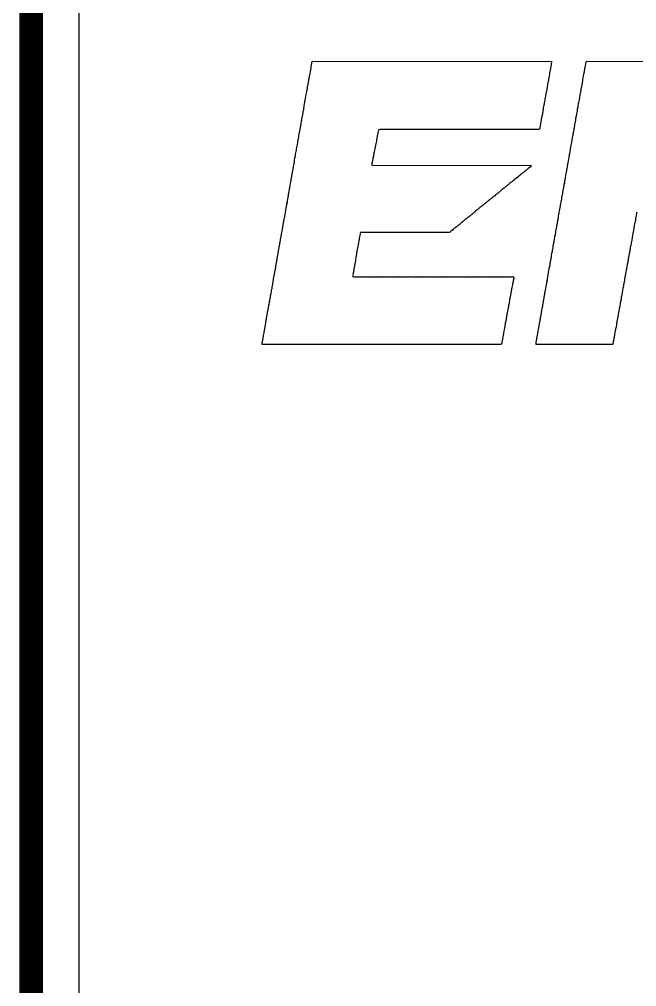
# Model space of a CAD drawing. Header units: inches. Extents: x -0.03 to 9.71, y 0.01 to 4.44.
# Drawn here: x 0.0061 to 0.2022, y 0.3621 to 0.6695 of the extents above; entities that cross this region are included whole.
import ezdxf

# ---------------------------------------------------------------- set-up
doc = ezdxf.new("R2010")
doc.units = ezdxf.units.IN
doc.header["$MEASUREMENT"] = 0
for name, color, linetype in [('Board Outline', 216, 'Continuous'), ('Bottom Layer', 5, 'Continuous'), ('Layer 1', 16, 'Continuous'), ('Layer 2', 76, 'Continuous'), ('Top Layer', 1, 'Continuous'), ('Top Overlay', 2, 'Continuous')]:
    doc.layers.add(name, color=color, linetype=linetype)

msp = doc.modelspace()

# ---------------------------------------------------------------- linework, layer by layer
at = {"layer": 'Board Outline'}
msp.add_lwpolyline([(0.00984, 0.00984, 0.0075, 0.0075, 0), (0.00984, 2.54921, 0.0075, 0.0075, 0)], format="xyseb", dxfattribs=at)
at = {"layer": 'Bottom Layer'}
msp.add_line((0.02514, 0.02514), (0.02514, 0.97638), dxfattribs=at)
at = {"layer": 'Layer 1'}
msp.add_line((0.02514, 0.02514), (0.02514, 0.97638), dxfattribs=at)
at = {"layer": 'Layer 2'}
msp.add_line((0.02514, 0.02514), (0.02514, 0.97638), dxfattribs=at)
at = {"layer": 'Top Layer'}
msp.add_line((0.02514, 0.02514), (0.02514, 0.97638), dxfattribs=at)
at = {"layer": 'Top Overlay'}
for p, q in [((0.09882, 0.65458), (0.09888, 0.65494)), ((0.09888, 0.65494), (0.09894, 0.65518)), ((0.09894, 0.65518), (0.099, 0.65548)), ((0.099, 0.65548), (0.09906, 0.65584)), ((0.09906, 0.65584), (0.09912, 0.65608)), ((0.09912, 0.65608), (0.09924, 0.6562)), ((0.09924, 0.6562), (0.17512, 0.65614)), ((0.17503, 0.65491), (0.17494, 0.65458)), ((0.17509, 0.65551), (0.17503, 0.65491)), ((0.17515, 0.65569), (0.17509, 0.65551)), ((0.17512, 0.65614), (0.17515, 0.65569)), ((0.18592, 0.65476), (0.18613, 0.65605)), ((0.18613, 0.65605), (0.18622, 0.65614)), ((0.18622, 0.65614), (0.18646, 0.6562)), ((0.18646, 0.6562), (0.21081, 0.65614)), ((0.09828, 0.65164), (0.09834, 0.65188)), ((0.09834, 0.65188), (0.09843, 0.65215)), ((0.09843, 0.65215), (0.09855, 0.65317)), ((0.09855, 0.65317), (0.09867, 0.65347)), ((0.09867, 0.65347), (0.09876, 0.65404)), ((0.09876, 0.65404), (0.09882, 0.65458)), ((0.17449, 0.65197), (0.17443, 0.65155)), ((0.17455, 0.65257), (0.17449, 0.65197)), ((0.17467, 0.65305), (0.17455, 0.65257)), ((0.17473, 0.65347), (0.17467, 0.65305)), ((0.17479, 0.65365), (0.17473, 0.65347)), ((0.17485, 0.65431), (0.17479, 0.65365)), ((0.17494, 0.65458), (0.17485, 0.65431)), ((0.18535, 0.65131), (0.18544, 0.65224)), ((0.18544, 0.65224), (0.1855, 0.65254)), ((0.1855, 0.65254), (0.18559, 0.65287)), ((0.18559, 0.65287), (0.18565, 0.65311)), ((0.18565, 0.65311), (0.18571, 0.65371)), ((0.18571, 0.65371), (0.18577, 0.65413)), ((0.18577, 0.65413), (0.18583, 0.65437)), ((0.18583, 0.65437), (0.18592, 0.65476)), ((0.09777, 0.64849), (0.09783, 0.64873)), ((0.09783, 0.64873), (0.09804, 0.65014)), ((0.09804, 0.65014), (0.0981, 0.65038)), ((0.0981, 0.65038), (0.09822, 0.6511)), ((0.09822, 0.6511), (0.09828, 0.65164)), ((0.17395, 0.64933), (0.1738, 0.64816)), ((0.1741, 0.64972), (0.17395, 0.64933)), ((0.17416, 0.65026), (0.1741, 0.64972)), ((0.17422, 0.65062), (0.17416, 0.65026)), ((0.17428, 0.65092), (0.17422, 0.65062)), ((0.17437, 0.65131), (0.17428, 0.65092)), ((0.17443, 0.65155), (0.17437, 0.65131)), ((0.18481, 0.64849), (0.18487, 0.64873)), ((0.18487, 0.64873), (0.18496, 0.64942)), ((0.18496, 0.64942), (0.18508, 0.65002)), ((0.18508, 0.65002), (0.18514, 0.65038)), ((0.18514, 0.65038), (0.1852, 0.65092)), ((0.1852, 0.65092), (0.18535, 0.65131)), ((0.09714, 0.64505), (0.09726, 0.64565)), ((0.09726, 0.64565), (0.09732, 0.64601)), ((0.09732, 0.64601), (0.09738, 0.64648)), ((0.09738, 0.64648), (0.09744, 0.64672)), ((0.09744, 0.64672), (0.09753, 0.64699)), ((0.09753, 0.64699), (0.09762, 0.6478)), ((0.09762, 0.6478), (0.09768, 0.64816)), ((0.09768, 0.64816), (0.09777, 0.64849)), ((0.17335, 0.64598), (0.17329, 0.64526)), ((0.17341, 0.64621), (0.17335, 0.64598)), ((0.1735, 0.64648), (0.17341, 0.64621)), ((0.17356, 0.64672), (0.1735, 0.64648)), ((0.17362, 0.6472), (0.17356, 0.64672)), ((0.17374, 0.64792), (0.17362, 0.6472)), ((0.1738, 0.64816), (0.17374, 0.64792)), ((0.18424, 0.64529), (0.1843, 0.64577)), ((0.1843, 0.64577), (0.18436, 0.64612)), ((0.18436, 0.64612), (0.18442, 0.64642)), ((0.18442, 0.64642), (0.18448, 0.64666)), ((0.18448, 0.64666), (0.18454, 0.64696)), ((0.18454, 0.64696), (0.1846, 0.6475)), ((0.1846, 0.6475), (0.18469, 0.64783)), ((0.18469, 0.64783), (0.18475, 0.64807)), ((0.18475, 0.64807), (0.18481, 0.64849)), ((0.0966, 0.64211), (0.09672, 0.64259)), ((0.09672, 0.64259), (0.09678, 0.64307)), ((0.09678, 0.64307), (0.09684, 0.64337)), ((0.09684, 0.64337), (0.09693, 0.6437)), ((0.09693, 0.6437), (0.09705, 0.64442)), ((0.09705, 0.64442), (0.09714, 0.64505)), ((0.17278, 0.64259), (0.17266, 0.64193)), ((0.17284, 0.64283), (0.17278, 0.64259)), ((0.17296, 0.64343), (0.17284, 0.64283)), ((0.17302, 0.64379), (0.17296, 0.64343)), ((0.17308, 0.64427), (0.17302, 0.64379)), ((0.17314, 0.64463), (0.17308, 0.64427)), ((0.17323, 0.64508), (0.17314, 0.64463)), ((0.17329, 0.64526), (0.17323, 0.64508)), ((0.18364, 0.64193), (0.18373, 0.64274)), ((0.18373, 0.64274), (0.18388, 0.64313)), ((0.18388, 0.64313), (0.18394, 0.64349)), ((0.18394, 0.64349), (0.184, 0.64397)), ((0.184, 0.64397), (0.18412, 0.64469)), ((0.18412, 0.64469), (0.18418, 0.64493)), ((0.18418, 0.64493), (0.18424, 0.64529)), ((0.09615, 0.6392), (0.09624, 0.63995)), ((0.09624, 0.63995), (0.0963, 0.64031)), ((0.0963, 0.64031), (0.09636, 0.64055)), ((0.09636, 0.64055), (0.09642, 0.64091)), ((0.09642, 0.64091), (0.0966, 0.64211)), ((0.17224, 0.63953), (0.17218, 0.63917)), ((0.17242, 0.64043), (0.17224, 0.63953)), ((0.17248, 0.64097), (0.17242, 0.64043)), ((0.17254, 0.64133), (0.17248, 0.64097)), ((0.17266, 0.64193), (0.17254, 0.64133)), ((0.18316, 0.63929), (0.18322, 0.63953)), ((0.18322, 0.63953), (0.18328, 0.63989)), ((0.18328, 0.63989), (0.1834, 0.64049)), ((0.1834, 0.64049), (0.18346, 0.64103)), ((0.18346, 0.64103), (0.18352, 0.64139)), ((0.18352, 0.64139), (0.18358, 0.64163)), ((0.18358, 0.64163), (0.18364, 0.64193)), ((0.09558, 0.63611), (0.09564, 0.63665)), ((0.09564, 0.63665), (0.0957, 0.63701)), ((0.0957, 0.63701), (0.09576, 0.63725)), ((0.09576, 0.63725), (0.09582, 0.63755)), ((0.09582, 0.63755), (0.09588, 0.63791)), ((0.09588, 0.63791), (0.09594, 0.63839)), ((0.09594, 0.63839), (0.096, 0.63869)), ((0.096, 0.63869), (0.09609, 0.63896)), ((0.09609, 0.63896), (0.09615, 0.6392)), ((0.1717, 0.63659), (0.17164, 0.63623)), ((0.17179, 0.63704), (0.1717, 0.63659)), ((0.17185, 0.63722), (0.17179, 0.63704)), ((0.17191, 0.63794), (0.17185, 0.63722)), ((0.17197, 0.63818), (0.17191, 0.63794)), ((0.17206, 0.63845), (0.17197, 0.63818)), ((0.17212, 0.63869), (0.17206, 0.63845)), ((0.17218, 0.63917), (0.17212, 0.63869)), ((0.18259, 0.63602), (0.18268, 0.63659)), ((0.18268, 0.63659), (0.18274, 0.63683)), ((0.18274, 0.63683), (0.18286, 0.63761)), ((0.18286, 0.63761), (0.18292, 0.63815)), ((0.18292, 0.63815), (0.18304, 0.63845)), ((0.18304, 0.63845), (0.1831, 0.63899)), ((0.1831, 0.63899), (0.18316, 0.63929)), ((0.09504, 0.63317), (0.0951, 0.63365)), ((0.0951, 0.63365), (0.09522, 0.63395)), ((0.09522, 0.63395), (0.09528, 0.63449)), ((0.09528, 0.63449), (0.0954, 0.63521)), ((0.0954, 0.63521), (0.09546, 0.63551)), ((0.09546, 0.63551), (0.09552, 0.63575)), ((0.09552, 0.63575), (0.09558, 0.63611)), ((0.12002, 0.63338), (0.11996, 0.6332)), ((0.12008, 0.63392), (0.12002, 0.63338)), ((0.1202, 0.63434), (0.12008, 0.63392)), ((0.12032, 0.63446), (0.1202, 0.63434)), ((0.12065, 0.63455), (0.12032, 0.63446)), ((0.12083, 0.63449), (0.12065, 0.63455)), ((0.12134, 0.63452), (0.12083, 0.63449)), ((0.12197, 0.63449), (0.12134, 0.63452)), ((0.12239, 0.63455), (0.12197, 0.63449)), ((0.12257, 0.63449), (0.12239, 0.63455)), ((0.12308, 0.63452), (0.12257, 0.63449)), ((0.12377, 0.63449), (0.12308, 0.63452)), ((0.12395, 0.63455), (0.12377, 0.63449)), ((0.12455, 0.63449), (0.12395, 0.63455)), ((0.12497, 0.63455), (0.12455, 0.63449)), ((0.12515, 0.63449), (0.12497, 0.63455)), ((0.12566, 0.63452), (0.12515, 0.63449)), ((0.12629, 0.63449), (0.12566, 0.63452)), ((0.12671, 0.63455), (0.12629, 0.63449)), ((0.12689, 0.63449), (0.12671, 0.63455)), ((0.1274, 0.63452), (0.12689, 0.63449)), ((0.12809, 0.63449), (0.1274, 0.63452)), ((0.12827, 0.63455), (0.12809, 0.63449)), ((0.12887, 0.63449), (0.12827, 0.63455)), ((0.12929, 0.63455), (0.12887, 0.63449)), ((0.12947, 0.63449), (0.12929, 0.63455)), ((0.12998, 0.63452), (0.12947, 0.63449)), ((0.13073, 0.63449), (0.12998, 0.63452)), ((0.13091, 0.63455), (0.13073, 0.63449)), ((0.13145, 0.63449), (0.13091, 0.63455)), ((0.13187, 0.63455), (0.13145, 0.63449)), ((0.13205, 0.63449), (0.13187, 0.63455)), ((0.13256, 0.63452), (0.13205, 0.63449)), ((0.13319, 0.63449), (0.13256, 0.63452)), ((0.13361, 0.63455), (0.13319, 0.63449)), ((0.13379, 0.63449), (0.13361, 0.63455)), ((0.1343, 0.63452), (0.13379, 0.63449)), ((0.13505, 0.63449), (0.1343, 0.63452)), ((0.13523, 0.63455), (0.13505, 0.63449)), ((0.13577, 0.63449), (0.13523, 0.63455)), ((0.13619, 0.63455), (0.13577, 0.63449)), ((0.13637, 0.63449), (0.13619, 0.63455)), ((0.13688, 0.63452), (0.13637, 0.63449)), ((0.13751, 0.63449), (0.13688, 0.63452)), ((0.13793, 0.63455), (0.13751, 0.63449)), ((0.13811, 0.63449), (0.13793, 0.63455)), ((0.13862, 0.63452), (0.13811, 0.63449)), ((0.13937, 0.63449), (0.13862, 0.63452)), ((0.13955, 0.63455), (0.13937, 0.63449)), ((0.14009, 0.63449), (0.13955, 0.63455)), ((0.14051, 0.63455), (0.14009, 0.63449)), ((0.14069, 0.63449), (0.14051, 0.63455)), ((0.1412, 0.63452), (0.14069, 0.63449)), ((0.14183, 0.63449), (0.1412, 0.63452)), ((0.14225, 0.63455), (0.14183, 0.63449)), ((0.14243, 0.63449), (0.14225, 0.63455)), ((0.14294, 0.63452), (0.14243, 0.63449)), ((0.14369, 0.63449), (0.14294, 0.63452)), ((0.14387, 0.63455), (0.14369, 0.63449)), ((0.14441, 0.63449), (0.14387, 0.63455)), ((0.14483, 0.63455), (0.14441, 0.63449)), ((0.14501, 0.63449), (0.14483, 0.63455)), ((0.14552, 0.63452), (0.14501, 0.63449)), ((0.14615, 0.63449), (0.14552, 0.63452)), ((0.14657, 0.63455), (0.14615, 0.63449)), ((0.14675, 0.63449), (0.14657, 0.63455)), ((0.14726, 0.63452), (0.14675, 0.63449)), ((0.14801, 0.63449), (0.14726, 0.63452)), ((0.14819, 0.63455), (0.14801, 0.63449)), ((0.14873, 0.63449), (0.14819, 0.63455)), ((0.14915, 0.63455), (0.14873, 0.63449)), ((0.14933, 0.63449), (0.14915, 0.63455)), ((0.14984, 0.63452), (0.14933, 0.63449)), ((0.15046, 0.63449), (0.14984, 0.63452)), ((0.15088, 0.63455), (0.15046, 0.63449)), ((0.15106, 0.63449), (0.15088, 0.63455)), ((0.15157, 0.63452), (0.15106, 0.63449)), ((0.15232, 0.63449), (0.15157, 0.63452)), ((0.1525, 0.63455), (0.15232, 0.63449)), ((0.15304, 0.63449), (0.1525, 0.63455)), ((0.15346, 0.63455), (0.15304, 0.63449)), ((0.15364, 0.63449), (0.15346, 0.63455)), ((0.15415, 0.63452), (0.15364, 0.63449)), ((0.15478, 0.63449), (0.15415, 0.63452)), ((0.1552, 0.63455), (0.15478, 0.63449)), ((0.15538, 0.63449), (0.1552, 0.63455)), ((0.15589, 0.63452), (0.15538, 0.63449)), ((0.15664, 0.63449), (0.15589, 0.63452)), ((0.15682, 0.63455), (0.15664, 0.63449)), ((0.15736, 0.63449), (0.15682, 0.63455)), ((0.15778, 0.63455), (0.15736, 0.63449)), ((0.15796, 0.63449), (0.15778, 0.63455)), ((0.15847, 0.63452), (0.15796, 0.63449)), ((0.1591, 0.63449), (0.15847, 0.63452)), ((0.15952, 0.63455), (0.1591, 0.63449)), ((0.1597, 0.63449), (0.15952, 0.63455)), ((0.16021, 0.63452), (0.1597, 0.63449)), ((0.16096, 0.63449), (0.16021, 0.63452)), ((0.16114, 0.63455), (0.16096, 0.63449)), ((0.16168, 0.63449), (0.16114, 0.63455)), ((0.1621, 0.63455), (0.16168, 0.63449)), ((0.16228, 0.63449), (0.1621, 0.63455)), ((0.16279, 0.63452), (0.16228, 0.63449)), ((0.16342, 0.63449), (0.16279, 0.63452)), ((0.16384, 0.63455), (0.16342, 0.63449)), ((0.16402, 0.63449), (0.16384, 0.63455)), ((0.16453, 0.63452), (0.16402, 0.63449)), ((0.16528, 0.63449), (0.16453, 0.63452)), ((0.16546, 0.63455), (0.16528, 0.63449)), ((0.166, 0.63449), (0.16546, 0.63455)), ((0.16642, 0.63455), (0.166, 0.63449)), ((0.1666, 0.63449), (0.16642, 0.63455)), ((0.16711, 0.63452), (0.1666, 0.63449)), ((0.16786, 0.63449), (0.16711, 0.63452)), ((0.16804, 0.63455), (0.16786, 0.63449)), ((0.16858, 0.63449), (0.16804, 0.63455)), ((0.169, 0.63455), (0.16858, 0.63449)), ((0.16918, 0.63449), (0.169, 0.63455)), ((0.16975, 0.63452), (0.16918, 0.63449)), ((0.17044, 0.63449), (0.16975, 0.63452)), ((0.17062, 0.63455), (0.17044, 0.63449)), ((0.17116, 0.63449), (0.17062, 0.63455)), ((0.1714, 0.63479), (0.17116, 0.63449)), ((0.17146, 0.63503), (0.1714, 0.63479)), ((0.17158, 0.63575), (0.17146, 0.63503)), ((0.17164, 0.63623), (0.17158, 0.63575)), ((0.18199, 0.6326), (0.18205, 0.63332)), ((0.18205, 0.63332), (0.18211, 0.6335)), ((0.18211, 0.6335), (0.18223, 0.63398)), ((0.18223, 0.63398), (0.18232, 0.63461)), ((0.18232, 0.63461), (0.18238, 0.63485)), ((0.18238, 0.63485), (0.18247, 0.63518)), ((0.18247, 0.63518), (0.18253, 0.63578)), ((0.18253, 0.63578), (0.18259, 0.63602)), ((0.09447, 0.6299), (0.09453, 0.63032)), ((0.09453, 0.63032), (0.09459, 0.63056)), ((0.09459, 0.63056), (0.09471, 0.63128)), ((0.09471, 0.63128), (0.09477, 0.63152)), ((0.09477, 0.63152), (0.09486, 0.63221)), ((0.09486, 0.63221), (0.09492, 0.63245)), ((0.09492, 0.63245), (0.09504, 0.63317)), ((0.11942, 0.63032), (0.1193, 0.63002)), ((0.11951, 0.63089), (0.11942, 0.63032)), ((0.11957, 0.63125), (0.11951, 0.63089)), ((0.11963, 0.63155), (0.11957, 0.63125)), ((0.11969, 0.63179), (0.11963, 0.63155)), ((0.11981, 0.63245), (0.11969, 0.63179)), ((0.11987, 0.63281), (0.11981, 0.63245)), ((0.11996, 0.6332), (0.11987, 0.63281)), ((0.18148, 0.62999), (0.18163, 0.63038)), ((0.18163, 0.63038), (0.18169, 0.6311)), ((0.18169, 0.6311), (0.18175, 0.63128)), ((0.18175, 0.63128), (0.18181, 0.63176)), ((0.18181, 0.63176), (0.18187, 0.63194)), ((0.18187, 0.63194), (0.18193, 0.63236)), ((0.18193, 0.63236), (0.18199, 0.6326)), ((0.09387, 0.62666), (0.09411, 0.62798)), ((0.09411, 0.62798), (0.09417, 0.62822)), ((0.09417, 0.62822), (0.09426, 0.62885)), ((0.09426, 0.62885), (0.09435, 0.62912)), ((0.09435, 0.62912), (0.09441, 0.62972)), ((0.09441, 0.62972), (0.09447, 0.6299)), ((0.11885, 0.62741), (0.11873, 0.62711)), ((0.11891, 0.62789), (0.11885, 0.62741)), ((0.119, 0.62852), (0.11891, 0.62789)), ((0.11912, 0.62882), (0.119, 0.62852)), ((0.11921, 0.62939), (0.11912, 0.62882)), ((0.1193, 0.63002), (0.11921, 0.62939)), ((0.18097, 0.62684), (0.18103, 0.62726)), ((0.18103, 0.62726), (0.18109, 0.6275)), ((0.18109, 0.6275), (0.18118, 0.62819)), ((0.18118, 0.62819), (0.18124, 0.62855)), ((0.18124, 0.62855), (0.1813, 0.62879)), ((0.1813, 0.62879), (0.18133, 0.62882)), ((0.18133, 0.62888), (0.18142, 0.62951)), ((0.18133, 0.62882), (0.18133, 0.62888)), ((0.18142, 0.62951), (0.18148, 0.62999)), ((0.09336, 0.62381), (0.09348, 0.62411)), ((0.09348, 0.62411), (0.09354, 0.62471)), ((0.09354, 0.62471), (0.09366, 0.62549)), ((0.09366, 0.62549), (0.09375, 0.62582)), ((0.09375, 0.62582), (0.09381, 0.62606)), ((0.09381, 0.62606), (0.09387, 0.62666)), ((0.11822, 0.62414), (0.1181, 0.62384)), ((0.11831, 0.62471), (0.11822, 0.62414)), ((0.11837, 0.62525), (0.11831, 0.62471)), ((0.11843, 0.62561), (0.11837, 0.62525)), ((0.11855, 0.62591), (0.11843, 0.62561)), ((0.11861, 0.62627), (0.11855, 0.62591)), ((0.11867, 0.62675), (0.11861, 0.62627)), ((0.11873, 0.62711), (0.11867, 0.62675)), ((0.18034, 0.62345), (0.18046, 0.62405)), ((0.18046, 0.62405), (0.18052, 0.62441)), ((0.18052, 0.62441), (0.18061, 0.62522)), ((0.18061, 0.62522), (0.18079, 0.62564)), ((0.18079, 0.62564), (0.18085, 0.62654)), ((0.18085, 0.62654), (0.18097, 0.62684)), ((0.09291, 0.62096), (0.093, 0.62147)), ((0.093, 0.62147), (0.09306, 0.62201)), ((0.09306, 0.62201), (0.09312, 0.62237)), ((0.09312, 0.62237), (0.09318, 0.62261)), ((0.09318, 0.62261), (0.0933, 0.62333)), ((0.0933, 0.62333), (0.09336, 0.62381)), ((0.1181, 0.62384), (0.11804, 0.62324)), ((0.11804, 0.62324), (0.11813, 0.62315)), ((0.11813, 0.62315), (0.1184, 0.62312)), ((0.1184, 0.62312), (0.16858, 0.62315)), ((0.16654, 0.62117), (0.16624, 0.62087)), ((0.16666, 0.62123), (0.16654, 0.62117)), ((0.16684, 0.62141), (0.16666, 0.62123)), ((0.16696, 0.62147), (0.16684, 0.62141)), ((0.16708, 0.62159), (0.16696, 0.62147)), ((0.1672, 0.62165), (0.16708, 0.62159)), ((0.16738, 0.62183), (0.1672, 0.62165)), ((0.1675, 0.62189), (0.16738, 0.62183)), ((0.16777, 0.62216), (0.1675, 0.62189)), ((0.16813, 0.6224), (0.16777, 0.62216)), ((0.16846, 0.62267), (0.16813, 0.6224)), ((0.16873, 0.623), (0.16846, 0.62267)), ((0.16858, 0.62315), (0.16873, 0.623)), ((0.1798, 0.62051), (0.17992, 0.62099)), ((0.17992, 0.62099), (0.17998, 0.62153)), ((0.17998, 0.62153), (0.18004, 0.62177)), ((0.18004, 0.62177), (0.18013, 0.6221)), ((0.18013, 0.6221), (0.18019, 0.62252)), ((0.18019, 0.62252), (0.18025, 0.62276)), ((0.18025, 0.62276), (0.18034, 0.62345)), ((0.09234, 0.61787), (0.0924, 0.61823)), ((0.0924, 0.61823), (0.09246, 0.61871)), ((0.09246, 0.61871), (0.09252, 0.61907)), ((0.09252, 0.61907), (0.09258, 0.61937)), ((0.09258, 0.61937), (0.09264, 0.61961)), ((0.09264, 0.61961), (0.0927, 0.61991)), ((0.0927, 0.61991), (0.09276, 0.62039)), ((0.09276, 0.62039), (0.09282, 0.62063)), ((0.09282, 0.62063), (0.09291, 0.62096)), ((0.16258, 0.61793), (0.1624, 0.61775)), ((0.1627, 0.61799), (0.16258, 0.61793)), ((0.16288, 0.61817), (0.1627, 0.61799)), ((0.163, 0.61823), (0.16288, 0.61817)), ((0.16324, 0.61847), (0.163, 0.61823)), ((0.16345, 0.61862), (0.16324, 0.61847)), ((0.16378, 0.61889), (0.16345, 0.61862)), ((0.1639, 0.61895), (0.16378, 0.61889)), ((0.16408, 0.61913), (0.1639, 0.61895)), ((0.1642, 0.61919), (0.16408, 0.61913)), ((0.16444, 0.61943), (0.1642, 0.61919)), ((0.16456, 0.61949), (0.16444, 0.61943)), ((0.16486, 0.61979), (0.16456, 0.61949)), ((0.16516, 0.61997), (0.16486, 0.61979)), ((0.16525, 0.62006), (0.16516, 0.61997)), ((0.16531, 0.62018), (0.16525, 0.62006)), ((0.16549, 0.6203), (0.16531, 0.62018)), ((0.16582, 0.62057), (0.16549, 0.6203)), ((0.16594, 0.62063), (0.16582, 0.62057)), ((0.16612, 0.62081), (0.16594, 0.62063)), ((0.16624, 0.62087), (0.16612, 0.62081)), ((0.17935, 0.61748), (0.17941, 0.61832)), ((0.17941, 0.61832), (0.17947, 0.6185)), ((0.17947, 0.6185), (0.17956, 0.61895)), ((0.17956, 0.61895), (0.17962, 0.61931)), ((0.17962, 0.61931), (0.1798, 0.62051)), ((0.0918, 0.61481), (0.09189, 0.61562)), ((0.09189, 0.61562), (0.09198, 0.61595)), ((0.09198, 0.61595), (0.09207, 0.61622)), ((0.09207, 0.61622), (0.09213, 0.61664)), ((0.09213, 0.61664), (0.09228, 0.61763)), ((0.09228, 0.61763), (0.09234, 0.61787)), ((0.15886, 0.61487), (0.15874, 0.61481)), ((0.15904, 0.61505), (0.15886, 0.61487)), ((0.15916, 0.61511), (0.15904, 0.61505)), ((0.15934, 0.61529), (0.15916, 0.61511)), ((0.15946, 0.61535), (0.15934, 0.61529)), ((0.15958, 0.61553), (0.15946, 0.61535)), ((0.15988, 0.61571), (0.15958, 0.61553)), ((0.16, 0.61583), (0.15988, 0.61571)), ((0.16012, 0.61589), (0.16, 0.61583)), ((0.16024, 0.61601), (0.16012, 0.61589)), ((0.16036, 0.61607), (0.16024, 0.61601)), ((0.16078, 0.61649), (0.16036, 0.61607)), ((0.1609, 0.61655), (0.16078, 0.61649)), ((0.16108, 0.61673), (0.1609, 0.61655)), ((0.1612, 0.61679), (0.16108, 0.61673)), ((0.16138, 0.61697), (0.1612, 0.61679)), ((0.1615, 0.61703), (0.16138, 0.61697)), ((0.16174, 0.61727), (0.1615, 0.61703)), ((0.16195, 0.61742), (0.16174, 0.61727)), ((0.16228, 0.61769), (0.16195, 0.61742)), ((0.1624, 0.61775), (0.16228, 0.61769)), ((0.17878, 0.61451), (0.17884, 0.61505)), ((0.17884, 0.61505), (0.1789, 0.61541)), ((0.1789, 0.61541), (0.17896, 0.61565)), ((0.17896, 0.61565), (0.17902, 0.61595)), ((0.17902, 0.61595), (0.17908, 0.61631)), ((0.17908, 0.61631), (0.17914, 0.61685)), ((0.17914, 0.61685), (0.1792, 0.61709)), ((0.1792, 0.61709), (0.17935, 0.61748)), ((0.09123, 0.61136), (0.09129, 0.61214)), ((0.09129, 0.61214), (0.09135, 0.61232)), ((0.09135, 0.61232), (0.0915, 0.61307)), ((0.0915, 0.61307), (0.09156, 0.61343)), ((0.09156, 0.61343), (0.09162, 0.61397)), ((0.09162, 0.61397), (0.09168, 0.61433)), ((0.09168, 0.61433), (0.0918, 0.61481)), ((0.1552, 0.61193), (0.15496, 0.61169)), ((0.15532, 0.61199), (0.1552, 0.61193)), ((0.15547, 0.61214), (0.15532, 0.61199)), ((0.1558, 0.61241), (0.15547, 0.61214)), ((0.15592, 0.61247), (0.1558, 0.61241)), ((0.15607, 0.61262), (0.15592, 0.61247)), ((0.15613, 0.61274), (0.15607, 0.61262)), ((0.15628, 0.61283), (0.15613, 0.61274)), ((0.1564, 0.61289), (0.15628, 0.61283)), ((0.15658, 0.61307), (0.1564, 0.61289)), ((0.1567, 0.61313), (0.15658, 0.61307)), ((0.15688, 0.61331), (0.1567, 0.61313)), ((0.157, 0.61337), (0.15688, 0.61331)), ((0.15724, 0.61361), (0.157, 0.61337)), ((0.15736, 0.61367), (0.15724, 0.61361)), ((0.15754, 0.61385), (0.15736, 0.61367)), ((0.15766, 0.61391), (0.15754, 0.61385)), ((0.15784, 0.61409), (0.15766, 0.61391)), ((0.15796, 0.61415), (0.15784, 0.61409)), ((0.15808, 0.61427), (0.15796, 0.61415)), ((0.1582, 0.61433), (0.15808, 0.61427)), ((0.15838, 0.61451), (0.1582, 0.61433)), ((0.1585, 0.61457), (0.15838, 0.61451)), ((0.15874, 0.61481), (0.1585, 0.61457)), ((0.17824, 0.61157), (0.1783, 0.61205)), ((0.1783, 0.61205), (0.17842, 0.61235)), ((0.17839, 0.61262), (0.17845, 0.6128)), ((0.17845, 0.61256), (0.17839, 0.61262)), ((0.17842, 0.61235), (0.17845, 0.61256)), ((0.17845, 0.6128), (0.17857, 0.61352)), ((0.17857, 0.61352), (0.17863, 0.61376)), ((0.17863, 0.61376), (0.17872, 0.61415)), ((0.17872, 0.61415), (0.17878, 0.61451)), ((0.09066, 0.60833), (0.09072, 0.60881)), ((0.09072, 0.60881), (0.09084, 0.60953)), ((0.09084, 0.60953), (0.0909, 0.60977)), ((0.0909, 0.60977), (0.09102, 0.61049)), ((0.09102, 0.61049), (0.09108, 0.61097)), ((0.09108, 0.61097), (0.09123, 0.61136)), ((0.15154, 0.60899), (0.15106, 0.60851)), ((0.15166, 0.60905), (0.15154, 0.60899)), ((0.15184, 0.60923), (0.15166, 0.60905)), ((0.15196, 0.60929), (0.15184, 0.60923)), ((0.15208, 0.60941), (0.15196, 0.60929)), ((0.1522, 0.60947), (0.15208, 0.60941)), ((0.15241, 0.60968), (0.1522, 0.60947)), ((0.15274, 0.60995), (0.15241, 0.60968)), ((0.15286, 0.61001), (0.15274, 0.60995)), ((0.15304, 0.61019), (0.15286, 0.61001)), ((0.15316, 0.61025), (0.15304, 0.61019)), ((0.15334, 0.61043), (0.15316, 0.61025)), ((0.15346, 0.61049), (0.15334, 0.61043)), ((0.15358, 0.61061), (0.15346, 0.61049)), ((0.1537, 0.61067), (0.15358, 0.61061)), ((0.15394, 0.61091), (0.1537, 0.61067)), ((0.15415, 0.61106), (0.15394, 0.61091)), ((0.15448, 0.61133), (0.15415, 0.61106)), ((0.1546, 0.61139), (0.15448, 0.61133)), ((0.15484, 0.61163), (0.1546, 0.61139)), ((0.15496, 0.61169), (0.15484, 0.61163)), ((0.17764, 0.60821), (0.1777, 0.60869)), ((0.1777, 0.60869), (0.17785, 0.6092)), ((0.17785, 0.6092), (0.17794, 0.60977)), ((0.17794, 0.60977), (0.178, 0.61025)), ((0.178, 0.61025), (0.17806, 0.61061)), ((0.17806, 0.61061), (0.17812, 0.61085)), ((0.17812, 0.61085), (0.17824, 0.61157)), ((0.09012, 0.60539), (0.09021, 0.60596)), ((0.09021, 0.60596), (0.09027, 0.60614)), ((0.09027, 0.60614), (0.09033, 0.6065)), ((0.09033, 0.6065), (0.09039, 0.60668)), ((0.09039, 0.60668), (0.09045, 0.60734)), ((0.09045, 0.60734), (0.09051, 0.60752)), ((0.09051, 0.60752), (0.0906, 0.60797)), ((0.0906, 0.60797), (0.09066, 0.60833)), ((0.14765, 0.60581), (0.14741, 0.60557)), ((0.14777, 0.60587), (0.14765, 0.60581)), ((0.14801, 0.60611), (0.14777, 0.60587)), ((0.14813, 0.60617), (0.14801, 0.60611)), ((0.14831, 0.60635), (0.14813, 0.60617)), ((0.14843, 0.60641), (0.14831, 0.60635)), ((0.14855, 0.60653), (0.14843, 0.60641)), ((0.14867, 0.60659), (0.14855, 0.60653)), ((0.14879, 0.60671), (0.14867, 0.60659)), ((0.14891, 0.60677), (0.14879, 0.60671)), ((0.14909, 0.60695), (0.14891, 0.60677)), ((0.14921, 0.60701), (0.14909, 0.60695)), ((0.14951, 0.60731), (0.14921, 0.60701)), ((0.14963, 0.60737), (0.14951, 0.60731)), ((0.14981, 0.60755), (0.14963, 0.60737)), ((0.14993, 0.60761), (0.14981, 0.60755)), ((0.15005, 0.60773), (0.14993, 0.60761)), ((0.15016, 0.60779), (0.15005, 0.60773)), ((0.15032, 0.60794), (0.15016, 0.60779)), ((0.15038, 0.60806), (0.15032, 0.60794)), ((0.15076, 0.60827), (0.15038, 0.60806)), ((0.15094, 0.60845), (0.15076, 0.60827)), ((0.15106, 0.60851), (0.15094, 0.60845)), ((0.1771, 0.60515), (0.17722, 0.60587)), ((0.17722, 0.60587), (0.17728, 0.60611)), ((0.17728, 0.60611), (0.17734, 0.60647)), ((0.17734, 0.60647), (0.1774, 0.60701)), ((0.1774, 0.60701), (0.17752, 0.60761)), ((0.17752, 0.60761), (0.17758, 0.60785)), ((0.17758, 0.60785), (0.17764, 0.60821)), ((0.20181, 0.60581), (0.20169, 0.60509)), ((0.20187, 0.60629), (0.20181, 0.60581)), ((0.20193, 0.60665), (0.20187, 0.60629)), ((0.20202, 0.6071), (0.20193, 0.60665)), ((0.20208, 0.60728), (0.20202, 0.6071)), ((0.20214, 0.60794), (0.20208, 0.60728)), ((0.20226, 0.60824), (0.20214, 0.60794)), ((0.08955, 0.60213), (0.08961, 0.60261)), ((0.08961, 0.60261), (0.08967, 0.60279)), ((0.08967, 0.60279), (0.08976, 0.60324)), ((0.08976, 0.60324), (0.08982, 0.60359)), ((0.08982, 0.60359), (0.08988, 0.60413)), ((0.08988, 0.60413), (0.09006, 0.60503)), ((0.09006, 0.60503), (0.09012, 0.60539)), ((0.14381, 0.6027), (0.14357, 0.60246)), ((0.14393, 0.60276), (0.14381, 0.6027)), ((0.14405, 0.60288), (0.14393, 0.60276)), ((0.14417, 0.60294), (0.14405, 0.60288)), ((0.14435, 0.60312), (0.14417, 0.60294)), ((0.14447, 0.60318), (0.14435, 0.60312)), ((0.14462, 0.60333), (0.14447, 0.60318)), ((0.14495, 0.60359), (0.14462, 0.60333)), ((0.14507, 0.60366), (0.14495, 0.60359)), ((0.14525, 0.60384), (0.14507, 0.60366)), ((0.14537, 0.60389), (0.14525, 0.60384)), ((0.14561, 0.60413), (0.14537, 0.60389)), ((0.14573, 0.60419), (0.14561, 0.60413)), ((0.14591, 0.60437), (0.14573, 0.60419)), ((0.14603, 0.60443), (0.14591, 0.60437)), ((0.14624, 0.60464), (0.14603, 0.60443)), ((0.14657, 0.60491), (0.14624, 0.60464)), ((0.14669, 0.60497), (0.14657, 0.60491)), ((0.14705, 0.60533), (0.14669, 0.60497)), ((0.14717, 0.60539), (0.14705, 0.60533)), ((0.14729, 0.60551), (0.14717, 0.60539)), ((0.14741, 0.60557), (0.14729, 0.60551)), ((0.17656, 0.60222), (0.17662, 0.60258)), ((0.17662, 0.60258), (0.17668, 0.60282)), ((0.17668, 0.60282), (0.1768, 0.60354)), ((0.1768, 0.60354), (0.17686, 0.60401)), ((0.17686, 0.60401), (0.17698, 0.60431)), ((0.17698, 0.60431), (0.17704, 0.60485)), ((0.17704, 0.60485), (0.1771, 0.60515)), ((0.20127, 0.603), (0.20121, 0.60246)), ((0.20133, 0.60336), (0.20127, 0.603)), ((0.20139, 0.60359), (0.20133, 0.60336)), ((0.20145, 0.60395), (0.20139, 0.60359)), ((0.20157, 0.60461), (0.20145, 0.60395)), ((0.20169, 0.60509), (0.20157, 0.60461)), ((0.08904, 0.59934), (0.0891, 0.5997)), ((0.0891, 0.5997), (0.08916, 0.59994)), ((0.08916, 0.59994), (0.08928, 0.60066)), ((0.08928, 0.60066), (0.08934, 0.60114)), ((0.08934, 0.60114), (0.0894, 0.60144)), ((0.0894, 0.60144), (0.08949, 0.60171)), ((0.08949, 0.60171), (0.08955, 0.60213)), ((0.11402, 0.59973), (0.11393, 0.59904)), ((0.11408, 0.59997), (0.11402, 0.59973)), ((0.11414, 0.60039), (0.11408, 0.59997)), ((0.11426, 0.60081), (0.11414, 0.60039)), ((0.11432, 0.60141), (0.11426, 0.60081)), ((0.11447, 0.60174), (0.11432, 0.60141)), ((0.14261, 0.6018), (0.11447, 0.60174)), ((0.14291, 0.60192), (0.14261, 0.6018)), ((0.14309, 0.6021), (0.14291, 0.60192)), ((0.14321, 0.60216), (0.14309, 0.6021)), ((0.14345, 0.6024), (0.14321, 0.60216)), ((0.14357, 0.60246), (0.14345, 0.6024)), ((0.17602, 0.59934), (0.17614, 0.59964)), ((0.17614, 0.59964), (0.1762, 0.60012)), ((0.1762, 0.60012), (0.17626, 0.60066)), ((0.17626, 0.60066), (0.17641, 0.60117)), ((0.17641, 0.60117), (0.1765, 0.60174)), ((0.1765, 0.60174), (0.17656, 0.60222)), ((0.20073, 0.60006), (0.20055, 0.59886)), ((0.20091, 0.60096), (0.20073, 0.60006)), ((0.20103, 0.60162), (0.20091, 0.60096)), ((0.20109, 0.60186), (0.20103, 0.60162)), ((0.20121, 0.60246), (0.20109, 0.60186)), ((0.08844, 0.59592), (0.0885, 0.5964)), ((0.0885, 0.5964), (0.08856, 0.5967)), ((0.08856, 0.5967), (0.08862, 0.59694)), ((0.08862, 0.59694), (0.08868, 0.59724)), ((0.08868, 0.59724), (0.08874, 0.59772)), ((0.08874, 0.59772), (0.0888, 0.59796)), ((0.0888, 0.59796), (0.08889, 0.59829)), ((0.08889, 0.59829), (0.08898, 0.59886)), ((0.08898, 0.59886), (0.08904, 0.59934)), ((0.11351, 0.5967), (0.11345, 0.59634)), ((0.11357, 0.59694), (0.11351, 0.5967)), ((0.11363, 0.59724), (0.11357, 0.59694)), ((0.11369, 0.5976), (0.11363, 0.59724)), ((0.11375, 0.59808), (0.11369, 0.5976)), ((0.11381, 0.59844), (0.11375, 0.59808)), ((0.11393, 0.59904), (0.11381, 0.59844)), ((0.17551, 0.59613), (0.17557, 0.59655)), ((0.17557, 0.59655), (0.17563, 0.59679)), ((0.17563, 0.59679), (0.17572, 0.59748)), ((0.17572, 0.59748), (0.17584, 0.59808)), ((0.17584, 0.59808), (0.17596, 0.5988)), ((0.17596, 0.5988), (0.17602, 0.59934)), ((0.20013, 0.59676), (0.20007, 0.59622)), ((0.20019, 0.59712), (0.20013, 0.59676)), ((0.20025, 0.59736), (0.20019, 0.59712)), ((0.20031, 0.59766), (0.20025, 0.59736)), ((0.20043, 0.59832), (0.20031, 0.59766)), ((0.20049, 0.59862), (0.20043, 0.59832)), ((0.20055, 0.59886), (0.20049, 0.59862)), ((0.08799, 0.59325), (0.08805, 0.59367)), ((0.08805, 0.59367), (0.08811, 0.59391)), ((0.08811, 0.59391), (0.0882, 0.5946)), ((0.0882, 0.5946), (0.08832, 0.5952)), ((0.08832, 0.5952), (0.08844, 0.59592)), ((0.11291, 0.59334), (0.11285, 0.59286)), ((0.11297, 0.5937), (0.11291, 0.59334)), ((0.11303, 0.59394), (0.11297, 0.5937)), ((0.11312, 0.59451), (0.11303, 0.59394)), ((0.11318, 0.59469), (0.11312, 0.59451)), ((0.11324, 0.59535), (0.11318, 0.59469)), ((0.11333, 0.59568), (0.11324, 0.59535)), ((0.11345, 0.59634), (0.11333, 0.59568)), ((0.175, 0.59328), (0.17506, 0.59364)), ((0.17506, 0.59364), (0.17512, 0.59418)), ((0.17512, 0.59418), (0.17518, 0.59454)), ((0.17518, 0.59454), (0.1753, 0.59502)), ((0.1753, 0.59502), (0.17536, 0.5955)), ((0.17536, 0.5955), (0.17542, 0.5958)), ((0.17542, 0.5958), (0.17551, 0.59613)), ((0.19953, 0.59346), (0.19947, 0.59292)), ((0.19962, 0.59397), (0.19953, 0.59346)), ((0.19971, 0.5943), (0.19962, 0.59397)), ((0.19977, 0.59454), (0.19971, 0.5943)), ((0.19983, 0.59502), (0.19977, 0.59454)), ((0.19989, 0.59532), (0.19983, 0.59502)), ((0.19995, 0.59556), (0.19989, 0.59532)), ((0.20001, 0.59586), (0.19995, 0.59556)), ((0.20007, 0.59622), (0.20001, 0.59586)), ((0.08742, 0.5901), (0.08748, 0.5904)), ((0.08748, 0.5904), (0.08754, 0.59076)), ((0.08754, 0.59076), (0.0876, 0.5913)), ((0.0876, 0.5913), (0.08766, 0.59166)), ((0.08766, 0.59166), (0.08778, 0.59214)), ((0.08778, 0.59214), (0.08784, 0.59262)), ((0.08784, 0.59262), (0.0879, 0.59292)), ((0.0879, 0.59292), (0.08799, 0.59325)), ((0.11237, 0.59034), (0.11231, 0.5898)), ((0.11249, 0.59064), (0.11237, 0.59034)), ((0.11255, 0.59118), (0.11249, 0.59064)), ((0.11267, 0.5919), (0.11255, 0.59118)), ((0.11273, 0.59214), (0.11267, 0.5919)), ((0.11285, 0.59286), (0.11273, 0.59214)), ((0.1744, 0.58998), (0.17446, 0.59034)), ((0.17446, 0.59034), (0.17458, 0.59112)), ((0.17458, 0.59112), (0.1747, 0.59142)), ((0.1747, 0.59142), (0.17476, 0.59208)), ((0.17476, 0.59208), (0.17482, 0.59238)), ((0.17482, 0.59238), (0.17488, 0.59274)), ((0.17488, 0.59274), (0.17494, 0.59298)), ((0.17494, 0.59298), (0.175, 0.59328)), ((0.19902, 0.59067), (0.19896, 0.59007)), ((0.19908, 0.59085), (0.19902, 0.59067)), ((0.19914, 0.59127), (0.19908, 0.59085)), ((0.19923, 0.5916), (0.19914, 0.59127)), ((0.19935, 0.59232), (0.19923, 0.5916)), ((0.19941, 0.59256), (0.19935, 0.59232)), ((0.19947, 0.59292), (0.19941, 0.59256)), ((0.08688, 0.5871), (0.08694, 0.58746)), ((0.08694, 0.58746), (0.08706, 0.58824)), ((0.08706, 0.58824), (0.08718, 0.58854)), ((0.08718, 0.58854), (0.08724, 0.58914)), ((0.08724, 0.58914), (0.08736, 0.58986)), ((0.08736, 0.58986), (0.08742, 0.5901)), ((0.11204, 0.58833), (0.11198, 0.58809)), ((0.11198, 0.58809), (0.11204, 0.58779)), ((0.1121, 0.58875), (0.11204, 0.58833)), ((0.11204, 0.58779), (0.11231, 0.5877)), ((0.11216, 0.58899), (0.1121, 0.58875)), ((0.11225, 0.58932), (0.11216, 0.58899)), ((0.11231, 0.5898), (0.11225, 0.58932)), ((0.11231, 0.5877), (0.11249, 0.58776)), ((0.11249, 0.58776), (0.11267, 0.5877)), ((0.11267, 0.5877), (0.1133, 0.58773)), ((0.1133, 0.58773), (0.11381, 0.5877)), ((0.11381, 0.5877), (0.11387, 0.58776)), ((0.11387, 0.58776), (0.11405, 0.5877)), ((0.11405, 0.5877), (0.11474, 0.58773)), ((0.11474, 0.58773), (0.11525, 0.5877)), ((0.11525, 0.5877), (0.11531, 0.58776)), ((0.11531, 0.58776), (0.11549, 0.5877)), ((0.11549, 0.5877), (0.11618, 0.58773)), ((0.11618, 0.58773), (0.11669, 0.5877)), ((0.11669, 0.5877), (0.11675, 0.58776)), ((0.11675, 0.58776), (0.11693, 0.5877)), ((0.11693, 0.5877), (0.11762, 0.58773)), ((0.11762, 0.58773), (0.11813, 0.5877)), ((0.11813, 0.5877), (0.11819, 0.58776)), ((0.11819, 0.58776), (0.11837, 0.5877)), ((0.11837, 0.5877), (0.11906, 0.58773)), ((0.11906, 0.58773), (0.11957, 0.5877)), ((0.11957, 0.5877), (0.11963, 0.58776)), ((0.11963, 0.58776), (0.11981, 0.5877)), ((0.11981, 0.5877), (0.1205, 0.58773)), ((0.1205, 0.58773), (0.12101, 0.5877)), ((0.12101, 0.5877), (0.12107, 0.58776)), ((0.12107, 0.58776), (0.12125, 0.5877)), ((0.12125, 0.5877), (0.12194, 0.58773)), ((0.12194, 0.58773), (0.12245, 0.5877)), ((0.12245, 0.5877), (0.12251, 0.58776)), ((0.12251, 0.58776), (0.12269, 0.5877)), ((0.12269, 0.5877), (0.12338, 0.58773)), ((0.12338, 0.58773), (0.12389, 0.5877)), ((0.12389, 0.5877), (0.12395, 0.58776)), ((0.12395, 0.58776), (0.12413, 0.5877)), ((0.12413, 0.5877), (0.12482, 0.58773)), ((0.12482, 0.58773), (0.12533, 0.5877)), ((0.12533, 0.5877), (0.12539, 0.58776)), ((0.12539, 0.58776), (0.12557, 0.5877)), ((0.12557, 0.5877), (0.12626, 0.58773)), ((0.12626, 0.58773), (0.12677, 0.5877)), ((0.12677, 0.5877), (0.1268, 0.58773)), ((0.1268, 0.58773), (0.12683, 0.58776)), ((0.12683, 0.58776), (0.12701, 0.5877)), ((0.12701, 0.5877), (0.1277, 0.58773)), ((0.1277, 0.58773), (0.12821, 0.5877)), ((0.12821, 0.5877), (0.12827, 0.58776)), ((0.12827, 0.58776), (0.12845, 0.5877)), ((0.12845, 0.5877), (0.12914, 0.58773)), ((0.12914, 0.58773), (0.12965, 0.5877)), ((0.12965, 0.5877), (0.12971, 0.58776)), ((0.12971, 0.58776), (0.12989, 0.5877)), ((0.12989, 0.5877), (0.13058, 0.58773)), ((0.13058, 0.58773), (0.13109, 0.5877)), ((0.13109, 0.5877), (0.13115, 0.58776)), ((0.13115, 0.58776), (0.13133, 0.5877)), ((0.13133, 0.5877), (0.13202, 0.58773)), ((0.13202, 0.58773), (0.13253, 0.5877)), ((0.13253, 0.5877), (0.13259, 0.58776)), ((0.13259, 0.58776), (0.13277, 0.5877)), ((0.13277, 0.5877), (0.13346, 0.58773)), ((0.13346, 0.58773), (0.13397, 0.5877)), ((0.13397, 0.5877), (0.13403, 0.58776)), ((0.13403, 0.58776), (0.13421, 0.5877)), ((0.13421, 0.5877), (0.1349, 0.58773)), ((0.1349, 0.58773), (0.13541, 0.5877)), ((0.13541, 0.5877), (0.13547, 0.58776)), ((0.13547, 0.58776), (0.13565, 0.5877)), ((0.13565, 0.5877), (0.13634, 0.58773)), ((0.13634, 0.58773), (0.13685, 0.5877)), ((0.13685, 0.5877), (0.13691, 0.58776)), ((0.13691, 0.58776), (0.13709, 0.5877)), ((0.13709, 0.5877), (0.13778, 0.58773)), ((0.13778, 0.58773), (0.13829, 0.5877)), ((0.13829, 0.5877), (0.13835, 0.58776)), ((0.13835, 0.58776), (0.13853, 0.5877)), ((0.13853, 0.5877), (0.13922, 0.58773)), ((0.13922, 0.58773), (0.13973, 0.5877)), ((0.13973, 0.5877), (0.13979, 0.58776)), ((0.13979, 0.58776), (0.13997, 0.5877)), ((0.13997, 0.5877), (0.14066, 0.58773)), ((0.14066, 0.58773), (0.14117, 0.5877)), ((0.14117, 0.5877), (0.14123, 0.58776)), ((0.14123, 0.58776), (0.14141, 0.5877)), ((0.14141, 0.5877), (0.1421, 0.58773)), ((0.1421, 0.58773), (0.14261, 0.5877)), ((0.14261, 0.5877), (0.14267, 0.58776)), ((0.14267, 0.58776), (0.14285, 0.5877)), ((0.14285, 0.5877), (0.14354, 0.58773)), ((0.14354, 0.58773), (0.14405, 0.5877)), ((0.14405, 0.5877), (0.14411, 0.58776)), ((0.14411, 0.58776), (0.14429, 0.5877)), ((0.14429, 0.5877), (0.14498, 0.58773)), ((0.14498, 0.58773), (0.14549, 0.5877)), ((0.14549, 0.5877), (0.14555, 0.58776)), ((0.14555, 0.58776), (0.14573, 0.5877)), ((0.14573, 0.5877), (0.14642, 0.58773)), ((0.14642, 0.58773), (0.14693, 0.5877)), ((0.14693, 0.5877), (0.14699, 0.58776)), ((0.14699, 0.58776), (0.14717, 0.5877)), ((0.14717, 0.5877), (0.14786, 0.58773)), ((0.14786, 0.58773), (0.14837, 0.5877)), ((0.14837, 0.5877), (0.14843, 0.58776)), ((0.14843, 0.58776), (0.14861, 0.5877)), ((0.14861, 0.5877), (0.1493, 0.58773)), ((0.1493, 0.58773), (0.14981, 0.5877)), ((0.14981, 0.5877), (0.14987, 0.58776)), ((0.14987, 0.58776), (0.15005, 0.5877)), ((0.15005, 0.5877), (0.15073, 0.58773)), ((0.15073, 0.58773), (0.15124, 0.5877)), ((0.15124, 0.5877), (0.1513, 0.58776)), ((0.1513, 0.58776), (0.15148, 0.5877)), ((0.15148, 0.5877), (0.15217, 0.58773)), ((0.15217, 0.58773), (0.15268, 0.5877)), ((0.15268, 0.5877), (0.15274, 0.58776)), ((0.15274, 0.58776), (0.15292, 0.5877)), ((0.15292, 0.5877), (0.15361, 0.58773)), ((0.15361, 0.58773), (0.15412, 0.5877)), ((0.15412, 0.5877), (0.15418, 0.58776)), ((0.15418, 0.58776), (0.15436, 0.5877)), ((0.15436, 0.5877), (0.15505, 0.58773)), ((0.15505, 0.58773), (0.15556, 0.5877)), ((0.15556, 0.5877), (0.15562, 0.58776)), ((0.15562, 0.58776), (0.1558, 0.5877)), ((0.1558, 0.5877), (0.15649, 0.58773)), ((0.15649, 0.58773), (0.157, 0.5877)), ((0.157, 0.5877), (0.15706, 0.58776)), ((0.15706, 0.58776), (0.15724, 0.5877)), ((0.15724, 0.5877), (0.15793, 0.58773)), ((0.15793, 0.58773), (0.15844, 0.5877)), ((0.15844, 0.5877), (0.1585, 0.58776)), ((0.1585, 0.58776), (0.15868, 0.5877)), ((0.15868, 0.5877), (0.15937, 0.58773)), ((0.15937, 0.58773), (0.15988, 0.5877)), ((0.15988, 0.5877), (0.15994, 0.58776)), ((0.15994, 0.58776), (0.16012, 0.5877)), ((0.16012, 0.5877), (0.16081, 0.58773)), ((0.16081, 0.58773), (0.16132, 0.5877)), ((0.16132, 0.5877), (0.16138, 0.58776)), ((0.16138, 0.58776), (0.16156, 0.5877)), ((0.16156, 0.5877), (0.16225, 0.58773)), ((0.16225, 0.58773), (0.16276, 0.5877)), ((0.16276, 0.5877), (0.16294, 0.58776)), ((0.16294, 0.58776), (0.16321, 0.58761)), ((0.16315, 0.58725), (0.16303, 0.58695)), ((0.16321, 0.58761), (0.16315, 0.58725)), ((0.17383, 0.58659), (0.17389, 0.58725)), ((0.17389, 0.58725), (0.17395, 0.58743)), ((0.17395, 0.58743), (0.17401, 0.58785)), ((0.17401, 0.58785), (0.17413, 0.58833)), ((0.17413, 0.58833), (0.17419, 0.58893)), ((0.17419, 0.58893), (0.17425, 0.58935)), ((0.17425, 0.58935), (0.17431, 0.58959)), ((0.17431, 0.58959), (0.1744, 0.58998)), ((0.19842, 0.58725), (0.19836, 0.58701)), ((0.19848, 0.58767), (0.19842, 0.58725)), ((0.19857, 0.588), (0.19848, 0.58767)), ((0.19863, 0.58824), (0.19857, 0.588)), ((0.19869, 0.58878), (0.19863, 0.58824)), ((0.19881, 0.58926), (0.19869, 0.58878)), ((0.1989, 0.58983), (0.19881, 0.58926)), ((0.19896, 0.59007), (0.1989, 0.58983)), ((0.08637, 0.58395), (0.08643, 0.58467)), ((0.08643, 0.58467), (0.08649, 0.58485)), ((0.08649, 0.58485), (0.08658, 0.5853)), ((0.08658, 0.5853), (0.08664, 0.58566)), ((0.08664, 0.58566), (0.0867, 0.58614)), ((0.0867, 0.58614), (0.08682, 0.58686)), ((0.08682, 0.58686), (0.08688, 0.5871)), ((0.16258, 0.58422), (0.16249, 0.58389)), ((0.1627, 0.58488), (0.16258, 0.58422)), ((0.16276, 0.58524), (0.1627, 0.58488)), ((0.16282, 0.58554), (0.16276, 0.58524)), ((0.16291, 0.58605), (0.16282, 0.58554)), ((0.16297, 0.58623), (0.16291, 0.58605)), ((0.16303, 0.58695), (0.16297, 0.58623)), ((0.17335, 0.58395), (0.17344, 0.58464)), ((0.17344, 0.58464), (0.17356, 0.58524)), ((0.17356, 0.58524), (0.17362, 0.5856)), ((0.17362, 0.5856), (0.17368, 0.58608)), ((0.17368, 0.58608), (0.17383, 0.58659)), ((0.19782, 0.58413), (0.19776, 0.58341)), ((0.19788, 0.58437), (0.19782, 0.58413)), ((0.198, 0.58467), (0.19788, 0.58437)), ((0.19806, 0.58521), (0.198, 0.58467)), ((0.19812, 0.58545), (0.19806, 0.58521)), ((0.19824, 0.58617), (0.19812, 0.58545)), ((0.1983, 0.58635), (0.19824, 0.58617)), ((0.19836, 0.58701), (0.1983, 0.58635)), ((0.08577, 0.58083), (0.08583, 0.58107)), ((0.08583, 0.58107), (0.08592, 0.58176)), ((0.08592, 0.58176), (0.08604, 0.58236)), ((0.08604, 0.58236), (0.08616, 0.58308)), ((0.08616, 0.58308), (0.08625, 0.58341)), ((0.08619, 0.58353), (0.08637, 0.58395)), ((0.08625, 0.58341), (0.08619, 0.58353)), ((0.16198, 0.58104), (0.16192, 0.5808)), ((0.16204, 0.58134), (0.16198, 0.58104)), ((0.16216, 0.582), (0.16204, 0.58134)), ((0.16222, 0.58224), (0.16216, 0.582)), ((0.16228, 0.58254), (0.16222, 0.58224)), ((0.16237, 0.58323), (0.16228, 0.58254)), ((0.16243, 0.58347), (0.16237, 0.58323)), ((0.16249, 0.58389), (0.16243, 0.58347)), ((0.17278, 0.58098), (0.17284, 0.58134)), ((0.17284, 0.58134), (0.1729, 0.58164)), ((0.1729, 0.58164), (0.17296, 0.58188)), ((0.17296, 0.58188), (0.17302, 0.58218)), ((0.17302, 0.58218), (0.17308, 0.58272)), ((0.17308, 0.58272), (0.17317, 0.58305)), ((0.17317, 0.58305), (0.17323, 0.58329)), ((0.17323, 0.58329), (0.17329, 0.58371)), ((0.17329, 0.58371), (0.17335, 0.58395)), ((0.19731, 0.58128), (0.19725, 0.58068)), ((0.19743, 0.58158), (0.19731, 0.58128)), ((0.19749, 0.58206), (0.19743, 0.58158)), ((0.19761, 0.58278), (0.19749, 0.58206)), ((0.1977, 0.58323), (0.19761, 0.58278)), ((0.19776, 0.58341), (0.1977, 0.58323)), ((0.08514, 0.57726), (0.08526, 0.57798)), ((0.08526, 0.57798), (0.08532, 0.57852)), ((0.08532, 0.57852), (0.08538, 0.57876)), ((0.08538, 0.57876), (0.08547, 0.57885)), ((0.08547, 0.57885), (0.08556, 0.57978)), ((0.08556, 0.57978), (0.08562, 0.58008)), ((0.08562, 0.58008), (0.08571, 0.58041)), ((0.08571, 0.58041), (0.08577, 0.58083)), ((0.16144, 0.57804), (0.16138, 0.57774)), ((0.16153, 0.57873), (0.16144, 0.57804)), ((0.16159, 0.57897), (0.16153, 0.57873)), ((0.16168, 0.57924), (0.16159, 0.57897)), ((0.16186, 0.58044), (0.16168, 0.57924)), ((0.16192, 0.5808), (0.16186, 0.58044)), ((0.17218, 0.5775), (0.17224, 0.57804)), ((0.17224, 0.57804), (0.17236, 0.57834)), ((0.17236, 0.57834), (0.17242, 0.57864)), ((0.17242, 0.57864), (0.17248, 0.57918)), ((0.17248, 0.57918), (0.1726, 0.5799)), ((0.1726, 0.5799), (0.17266, 0.58014)), ((0.17266, 0.58014), (0.17272, 0.5805)), ((0.17272, 0.5805), (0.17278, 0.58098)), ((0.19674, 0.57807), (0.19668, 0.57747)), ((0.19683, 0.57834), (0.19674, 0.57807)), ((0.19701, 0.57948), (0.19683, 0.57834)), ((0.19707, 0.57972), (0.19701, 0.57948)), ((0.19713, 0.58002), (0.19707, 0.57972)), ((0.19719, 0.58038), (0.19713, 0.58002)), ((0.19725, 0.58068), (0.19719, 0.58038)), ((0.08466, 0.57462), (0.08475, 0.57519)), ((0.08475, 0.57519), (0.08481, 0.57537)), ((0.08481, 0.57537), (0.08487, 0.57561)), ((0.08487, 0.57561), (0.08508, 0.57702)), ((0.08508, 0.57702), (0.08514, 0.57726)), ((0.16099, 0.57591), (0.16084, 0.57474)), ((0.16111, 0.57621), (0.16099, 0.57591)), ((0.1612, 0.57672), (0.16111, 0.57621)), ((0.16132, 0.5775), (0.1612, 0.57672)), ((0.16138, 0.57774), (0.16132, 0.5775)), ((0.1717, 0.5748), (0.17176, 0.5751)), ((0.17176, 0.5751), (0.17182, 0.57534)), ((0.17182, 0.57534), (0.17188, 0.5757)), ((0.17188, 0.5757), (0.17194, 0.57624)), ((0.17194, 0.57624), (0.172, 0.5766)), ((0.172, 0.5766), (0.17206, 0.57684)), ((0.17206, 0.57684), (0.17212, 0.57714)), ((0.17212, 0.57714), (0.17218, 0.5775)), ((0.19635, 0.57576), (0.1962, 0.57483)), ((0.19647, 0.57648), (0.19635, 0.57576)), ((0.19653, 0.57672), (0.19647, 0.57648)), ((0.19662, 0.57729), (0.19653, 0.57672)), ((0.19668, 0.57747), (0.19662, 0.57729)), ((0.08409, 0.57129), (0.08418, 0.57192)), ((0.08418, 0.57192), (0.08424, 0.57222)), ((0.08424, 0.57222), (0.0843, 0.57246)), ((0.0843, 0.57246), (0.08454, 0.57396)), ((0.08454, 0.57396), (0.0846, 0.57426)), ((0.0846, 0.57426), (0.08466, 0.57462)), ((0.16042, 0.57264), (0.16024, 0.57144)), ((0.16048, 0.573), (0.16042, 0.57264)), ((0.16054, 0.57324), (0.16048, 0.573)), ((0.1606, 0.57354), (0.16054, 0.57324)), ((0.16072, 0.5742), (0.1606, 0.57354)), ((0.16078, 0.5745), (0.16072, 0.5742)), ((0.16084, 0.57474), (0.16078, 0.5745)), ((0.17101, 0.57087), (0.17116, 0.5718)), ((0.17116, 0.5718), (0.17122, 0.57204)), ((0.17122, 0.57204), (0.17134, 0.57282)), ((0.17134, 0.57282), (0.1714, 0.57336)), ((0.1714, 0.57336), (0.17152, 0.57366)), ((0.17152, 0.57366), (0.17158, 0.57414)), ((0.17158, 0.57414), (0.17164, 0.57444)), ((0.17164, 0.57444), (0.1717, 0.5748)), ((0.19575, 0.57228), (0.19557, 0.57138)), ((0.19581, 0.57282), (0.19575, 0.57228)), ((0.19587, 0.57318), (0.19581, 0.57282)), ((0.19596, 0.57363), (0.19587, 0.57318)), ((0.19602, 0.57381), (0.19596, 0.57363)), ((0.19608, 0.57453), (0.19602, 0.57381)), ((0.1962, 0.57483), (0.19608, 0.57453)), ((0.08352, 0.5682), (0.08364, 0.56892)), ((0.08364, 0.56892), (0.0837, 0.56922)), ((0.0837, 0.56922), (0.08376, 0.56946)), ((0.08376, 0.56946), (0.08382, 0.56994)), ((0.08382, 0.56994), (0.08388, 0.57024)), ((0.08388, 0.57024), (0.08397, 0.57057)), ((0.08397, 0.57057), (0.08409, 0.57129)), ((0.15976, 0.56898), (0.15967, 0.56847)), ((0.15988, 0.5697), (0.15976, 0.56898)), ((0.15994, 0.56994), (0.15988, 0.5697)), ((0.16, 0.5703), (0.15994, 0.56994)), ((0.16012, 0.57096), (0.16, 0.5703)), ((0.16024, 0.57144), (0.16012, 0.57096)), ((0.17059, 0.56865), (0.17068, 0.56904)), ((0.17068, 0.56904), (0.17083, 0.57003)), ((0.17083, 0.57003), (0.17089, 0.57021)), ((0.17089, 0.57021), (0.17095, 0.57045)), ((0.17095, 0.57045), (0.17101, 0.57087)), ((0.19515, 0.56904), (0.19509, 0.56868)), ((0.19521, 0.56952), (0.19515, 0.56904)), ((0.19527, 0.56988), (0.19521, 0.56952)), ((0.19539, 0.57048), (0.19527, 0.56988)), ((0.19545, 0.57084), (0.19539, 0.57048)), ((0.19551, 0.57114), (0.19545, 0.57084)), ((0.19557, 0.57138), (0.19551, 0.57114)), ((0.08325, 0.56679), (0.08331, 0.56697)), ((0.08328, 0.56622), (0.08325, 0.56679)), ((0.15892, 0.56616), (0.08328, 0.56622)), ((0.08331, 0.56697), (0.08346, 0.56772)), ((0.08346, 0.56772), (0.08352, 0.5682)), ((0.15916, 0.56622), (0.15892, 0.56616)), ((0.15928, 0.5664), (0.15916, 0.56622)), ((0.15934, 0.5667), (0.15928, 0.5664)), ((0.1594, 0.56694), (0.15934, 0.5667)), ((0.15949, 0.56751), (0.1594, 0.56694)), ((0.15955, 0.56769), (0.15949, 0.56751)), ((0.15961, 0.56829), (0.15955, 0.56769)), ((0.15967, 0.56847), (0.15961, 0.56829)), ((0.17023, 0.56667), (0.17029, 0.56685)), ((0.17026, 0.56622), (0.17023, 0.56667)), ((0.19449, 0.56616), (0.17026, 0.56622)), ((0.17029, 0.56685), (0.17041, 0.56757)), ((0.17041, 0.56757), (0.17047, 0.56781)), ((0.17047, 0.56781), (0.17053, 0.56847)), ((0.17053, 0.56847), (0.17059, 0.56865)), ((0.19464, 0.56631), (0.19449, 0.56616)), ((0.1947, 0.56679), (0.19464, 0.56631)), ((0.19479, 0.56712), (0.1947, 0.56679)), ((0.19485, 0.56748), (0.19479, 0.56712)), ((0.19497, 0.56814), (0.19485, 0.56748)), ((0.19503, 0.56838), (0.19497, 0.56814)), ((0.19509, 0.56868), (0.19503, 0.56838))]:
    msp.add_line(p, q, dxfattribs=at)

doc.saveas('drawing.dxf')
